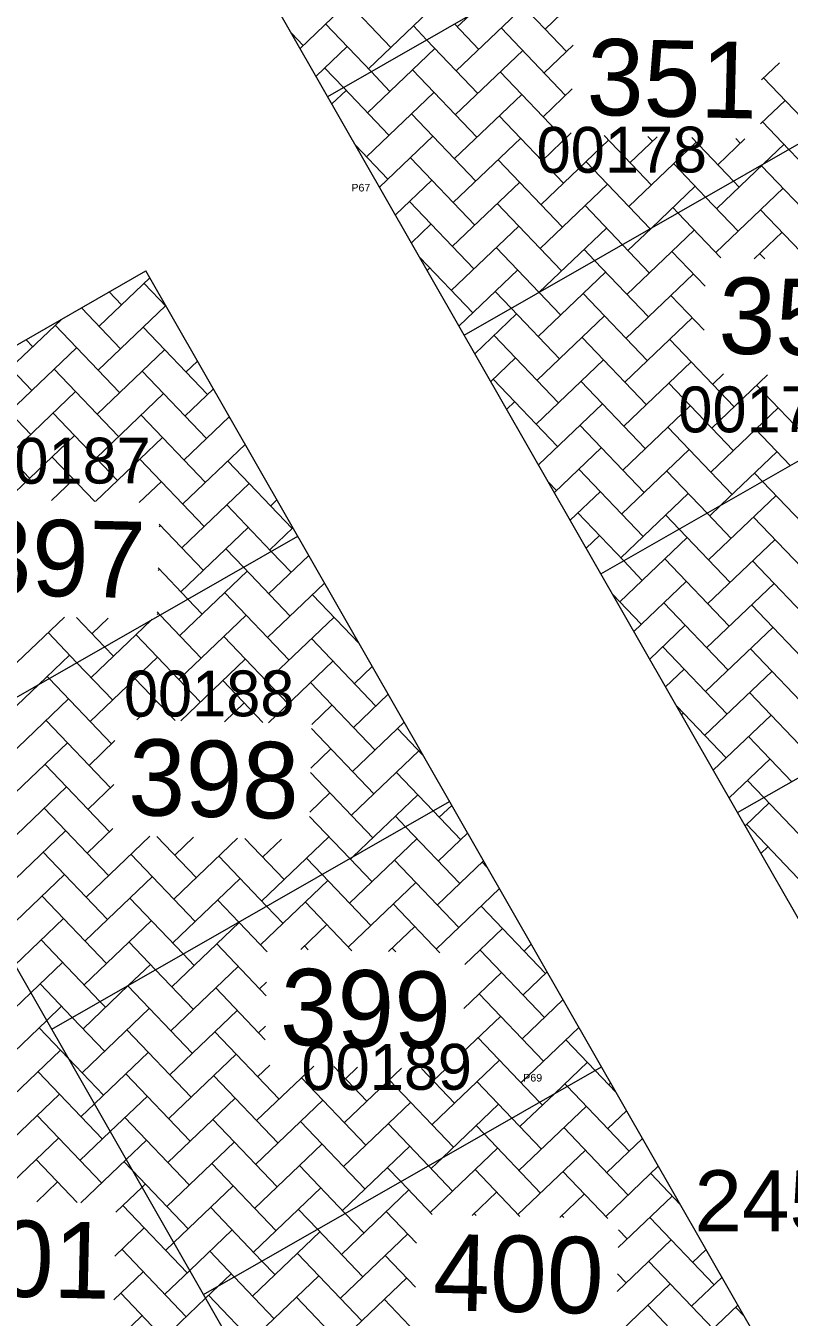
# Model space of a CAD drawing. Header units: metres. Extents: x 245225 to 248406, y 1633796 to 1637634.
# Drawn here: x 245810.71 to 245835.69, y 1636477.91 to 1636520.16 of the extents above; entities that cross this region are included whole.
import ezdxf
from ezdxf.enums import TextEntityAlignment as Align

# ---------------------------------------------------------------- set-up
doc = ezdxf.new("R2010")
doc.units = ezdxf.units.M
doc.header["$MEASUREMENT"] = 0
doc.layers.add('historique_numero_parcelle', color=7, linetype='Continuous')
doc.layers.add('LIMITES_PARCELLES', color=7, linetype='Continuous', lineweight=0, true_color=0xffffff)
doc.styles.add('Style-Arial', font='arial.ttf')
doc.styles.add('Style-FANCY', font='FANCY.shx')
doc.styles.add('Style-WORKING', font='WORKING.shx')

# ---------------------------------------------------------------- blocks, each defined once
blk = doc.blocks.new('$U815_3_1')
at = {"color": 0, "linetype": 'Continuous', "lineweight": 0, "style": 'Style-WORKING'}
blk.add_text('350', height=0.2499, dxfattribs=at).set_placement((6354.3006, 5752.2069))
blk = doc.blocks.new('$U817_3_1')
at = {"color": 0, "linetype": 'Continuous', "lineweight": 0, "style": 'Style-WORKING'}
blk.add_text('351', height=0.2499, dxfattribs=at).set_placement((6353.8517, 5752.9776))
blk = doc.blocks.new('$U870_3_1')
at = {"color": 0, "linetype": 'Continuous', "lineweight": 0, "style": 'Style-WORKING'}
blk.add_text('400', height=0.2499, dxfattribs=at).set_placement((6353.4381, 5749.0565))
blk = doc.blocks.new('$U877_3_1')
at = {"color": 0, "linetype": 'Continuous', "lineweight": 0, "style": 'Style-WORKING'}
blk.add_text('401', height=0.2499, dxfattribs=at).set_placement((6351.8238, 5749.0686))
blk = doc.blocks.new('$U878_3_1')
at = {"color": 0, "linetype": 'Continuous', "lineweight": 0, "style": 'Style-WORKING'}
blk.add_text('399', height=0.2499, dxfattribs=at).set_placement((6352.9183, 5749.9131))
blk = doc.blocks.new('$U879_3_1')
at = {"color": 0, "linetype": 'Continuous', "lineweight": 0, "style": 'Style-WORKING'}
blk.add_text('398', height=0.2499, dxfattribs=at).set_placement((6352.4044, 5750.6526))
blk = doc.blocks.new('$U880_3_1')
at = {"color": 0, "linetype": 'Continuous', "lineweight": 0, "style": 'Style-WORKING'}
blk.add_text('397', height=0.2499, dxfattribs=at).set_placement((6351.8854, 5751.3629))

msp = doc.modelspace()

# ---------------------------------------------------------------- linework, layer by layer
at = {"layer": 'limites_parcelles', "color": 7, "linetype": 'Continuous', "lineweight": 0}
for p, q in [((245833.998493, 1636494.413869), (245802.699555, 1636549.089078)), ((245820.584665, 1636517.846245), (245847.488461, 1636533.247084)), ((245825.055926, 1636510.034786), (245851.959745, 1636525.436626)), ((245822.655923, 1636519.449225), (245820.550846, 1636521.653018)), ((245827.700072, 1636520.052853), (245829.32914, 1636521.60895)), ((245828.402415, 1636519.317574), (245826.547408, 1636521.25957)), ((245819.683481, 1636519.420298), (245821.252213, 1636520.918761)), ((245821.921667, 1636518.747859), (245824.125459, 1636520.852936)), ((245824.793913, 1636518.682056), (245826.998705, 1636520.78711)), ((245822.005651, 1636518.658912), (245820.517956, 1636520.217395)), ((245825.529169, 1636519.3834), (245824.731096, 1636520.218898)), ((245824.826826, 1636520.118679), (245825.235859, 1636520.508413)), ((245819.782677, 1636519.515051), (245819.398804, 1636519.917949)), ((245823.821963, 1636519.699584), (245823.391202, 1636520.151569)), ((245828.369503, 1636517.880951), (245826.263449, 1636520.085766)), ((245820.203817, 1636518.512142), (245821.2193, 1636519.482138)), ((245821.888754, 1636517.311236), (245824.092546, 1636519.416313)), ((245825.496256, 1636517.946777), (245823.821963, 1636519.699584)), ((245827.667159, 1636518.61623), (245828.621284, 1636519.527616)), ((245824.761, 1636517.245433), (245826.965792, 1636519.350487)), ((245834.783825, 1636518.389172), (245835.364663, 1636518.943014)), ((245821.097518, 1636518.139575), (245820.485044, 1636518.780772)), ((245822.62301, 1636518.012602), (245822.005651, 1636518.658912)), ((245825.463367, 1636516.511153), (245823.35829, 1636518.714946)), ((245828.336613, 1636516.445328), (245826.230536, 1636518.649143)), ((245822.59012, 1636516.576979), (245821.097518, 1636518.139575)), ((245836.585108, 1636516.634455), (245834.849274, 1636518.451689)), ((245820.723131, 1636517.603009), (245821.186387, 1636518.045515)), ((245821.855841, 1636515.874613), (245824.059633, 1636517.97969)), ((245824.728087, 1636515.80881), (245826.932879, 1636517.913864)), ((245827.634246, 1636517.179607), (245828.588371, 1636518.090993)), ((245834.750913, 1636516.952549), (245835.551618, 1636517.71641)), ((245825.430454, 1636515.07453), (245823.325377, 1636517.278323)), ((245829.527209, 1636502.224328), (245856.431005, 1636517.625168)), ((245828.3037, 1636515.008705), (245826.197623, 1636517.21252)), ((245835.676975, 1636516.115119), (245834.816362, 1636517.015066)), ((245822.28314, 1636514.878565), (245824.026744, 1636516.544066)), ((245824.695174, 1636514.372187), (245826.89999, 1636516.478241)), ((245827.568421, 1636514.306361), (245829.772236, 1636516.412438)), ((245827.601333, 1636515.742984), (245828.555458, 1636516.65437)), ((245831.175946, 1636514.942902), (245829.626688, 1636516.564811)), ((245830.474579, 1636515.677159), (245831.362232, 1636516.52505)), ((245831.208859, 1636516.379525), (245831.062311, 1636516.531922)), ((245833.859664, 1636515.074469), (245832.498934, 1636516.499009)), ((245833.346826, 1636515.611356), (245834.235478, 1636516.459225)), ((245834.082105, 1636516.313699), (245833.935557, 1636516.466096)), ((245822.557208, 1636515.140356), (245821.500273, 1636516.246854)), ((245830.441667, 1636514.240536), (245832.645482, 1636516.346612)), ((245834.84992, 1636515.641937), (245835.518728, 1636516.280787)), ((245836.922438, 1636514.811251), (245835.676975, 1636516.115119)), ((245825.397541, 1636513.637907), (245823.292464, 1636515.8417)), ((245828.270787, 1636513.572082), (245826.16471, 1636515.775897)), ((245831.135242, 1636513.51546), (245829.037956, 1636515.710071)), ((245832.95153, 1636514.555133), (245831.911202, 1636515.644246)), ((245833.313913, 1636514.174733), (245834.84992, 1636515.641937)), ((245836.889525, 1636513.374628), (245834.783449, 1636515.578443)), ((245822.803476, 1636513.970409), (245823.993831, 1636515.107443)), ((245824.662262, 1636512.935564), (245826.867077, 1636515.041618)), ((245827.535508, 1636512.869738), (245829.739323, 1636514.975815)), ((245831.178826, 1636513.540468), (245832.612569, 1636514.909989)), ((245833.281, 1636512.73811), (245835.485815, 1636514.844164)), ((245834.049192, 1636514.877076), (245833.859664, 1636515.074469)), ((245825.364628, 1636512.201284), (245823.259551, 1636514.405077)), ((245828.237874, 1636512.135459), (245826.131798, 1636514.339274)), ((245834.016279, 1636513.440453), (245832.95153, 1636514.555133)), ((245830.226086, 1636512.995146), (245829.005044, 1636514.273448)), ((245832.043375, 1636514.034796), (245831.87829, 1636514.207623)), ((245833.449038, 1636512.563215), (245832.043375, 1636514.034796)), ((245836.321285, 1636512.497412), (245834.750536, 1636514.14182)), ((245823.323812, 1636513.062253), (245823.960918, 1636513.67082)), ((245824.629372, 1636511.499941), (245826.834164, 1636513.604995)), ((245827.507731, 1636511.438999), (245829.70641, 1636513.539192)), ((245830.375864, 1636511.368289), (245832.579656, 1636513.473366)), ((245830.408754, 1636512.803913), (245831.178826, 1636513.540468)), ((245831.143033, 1636513.506279), (245831.135242, 1636513.51546)), ((245834.542751, 1636512.538158), (245835.452902, 1636513.40754)), ((245827.501641, 1636511.435138), (245826.098885, 1636512.902651)), ((245829.31793, 1636512.47481), (245828.972131, 1636512.836825)), ((245831.11012, 1636512.069656), (245830.226086, 1636512.995146)), ((245832.931616, 1636511.633822), (245831.845377, 1636512.771)), ((245834.884662, 1636512.530325), (245834.717623, 1636512.705197)), ((245825.331715, 1636510.764661), (245823.601743, 1636512.575759)), ((245823.843126, 1636512.15312), (245823.928005, 1636512.234197)), ((245831.077208, 1636510.633033), (245829.31793, 1636512.47481)), ((245740.866772, 1636469.907515), (245814.635318, 1636512.13601)), ((245813.105474, 1636510.326574), (245814.764199, 1636511.910999)), ((245835.127811, 1636476.339262), (245814.635318, 1636512.13601)), ((245824.883798, 1636510.336808), (245826.801251, 1636512.168371)), ((245827.469705, 1636509.997492), (245829.673497, 1636512.102569)), ((245830.342951, 1636509.931666), (245832.546744, 1636512.036743)), ((245813.839731, 1636511.027941), (245813.437275, 1636511.449269)), ((245815.306636, 1636510.963326), (245814.57501, 1636511.730284)), ((245826.593485, 1636510.914801), (245826.065995, 1636511.467028)), ((245828.204961, 1636510.698836), (245827.501641, 1636511.435138)), ((245827.502618, 1636511.434115), (245827.507731, 1636511.438999)), ((245831.044295, 1636509.19641), (245828.939241, 1636511.401202)), ((245832.898703, 1636510.197199), (245831.812487, 1636511.335376)), ((245813.806818, 1636509.591318), (245812.529142, 1636510.929933)), ((245813.072561, 1636508.889951), (245815.276354, 1636510.995028)), ((245828.172049, 1636509.262213), (245826.593485, 1636510.914801)), ((245810.199315, 1636508.955777), (245811.873356, 1636510.553854)), ((245825.403135, 1636509.428675), (245826.768338, 1636510.731748)), ((245827.436792, 1636508.560869), (245829.640585, 1636510.665946)), ((245830.310038, 1636508.495043), (245832.513831, 1636510.60012)), ((245813.773928, 1636508.155695), (245811.668851, 1636510.359487)), ((245816.647174, 1636508.089869), (245814.542097, 1636510.293661)), ((245810.933572, 1636509.657144), (245810.711853, 1636509.890283)), ((245828.139159, 1636507.826589), (245826.033082, 1636510.030405)), ((245831.011405, 1636507.760787), (245828.906328, 1636509.964579)), ((245833.884651, 1636507.694961), (245831.779574, 1636509.898753)), ((245810.900682, 1636508.22152), (245809.803698, 1636509.369947)), ((245810.166402, 1636507.519154), (245812.370195, 1636509.624231)), ((245813.039648, 1636507.453328), (245815.243441, 1636509.558405)), ((245825.923471, 1636508.520519), (245826.735425, 1636509.295125)), ((245827.403879, 1636507.124246), (245829.607672, 1636509.229323)), ((245810.867769, 1636506.784897), (245808.895542, 1636508.84961)), ((245813.741015, 1636506.719072), (245811.635938, 1636508.922864)), ((245816.614261, 1636506.653246), (245814.509184, 1636508.857038)), ((245815.944808, 1636508.824148), (245816.324185, 1636509.185554)), ((245830.277125, 1636507.05842), (245832.480918, 1636509.163497)), ((245828.106246, 1636506.389966), (245826.000169, 1636508.593782)), ((245830.978492, 1636506.324164), (245828.873415, 1636508.527956)), ((245833.851738, 1636506.258338), (245831.746661, 1636508.46213)), ((245833.149372, 1636506.992617), (245834.972742, 1636508.734312)), ((245833.182285, 1636508.42924), (245833.537118, 1636508.767202)), ((245836.630208, 1636506.290709), (245834.618908, 1636508.396328)), ((245810.13349, 1636506.082531), (245812.337305, 1636508.188607)), ((245813.006736, 1636506.016705), (245815.210551, 1636508.122782)), ((245815.911895, 1636507.387525), (245816.844521, 1636508.277398)), ((245810.834856, 1636505.348274), (245808.729779, 1636507.552067)), ((245826.443784, 1636507.611363), (245826.702536, 1636507.859502)), ((245827.483457, 1636505.795074), (245829.574782, 1636507.793699)), ((245830.244213, 1636505.621797), (245832.448028, 1636507.727874)), ((245833.116459, 1636505.555994), (245835.321274, 1636507.662048)), ((245813.708102, 1636505.282449), (245811.603025, 1636507.486241)), ((245816.581348, 1636505.216623), (245814.476271, 1636507.420415)), ((245815.878982, 1636505.950902), (245817.363857, 1636507.369265)), ((245817.408128, 1636507.293231), (245817.348518, 1636507.354613)), ((245810.110803, 1636504.655676), (245812.304392, 1636506.751984)), ((245830.945579, 1636504.88754), (245828.840502, 1636507.091333)), ((245833.818825, 1636504.821715), (245831.713748, 1636507.025507)), ((245835.722053, 1636505.770372), (245834.585995, 1636506.959705)), ((245812.983049, 1636504.589873), (245815.177638, 1636506.686159)), ((245815.846069, 1636504.514279), (245817.884194, 1636506.461109)), ((245828.002794, 1636504.886941), (245829.541869, 1636506.357076)), ((245830.2113, 1636504.185174), (245832.415115, 1636506.291251)), ((245812.964054, 1636504.590309), (245811.570113, 1636506.049618)), ((245816.548436, 1636503.78), (245814.443359, 1636505.983792)), ((245819.420682, 1636503.714197), (245817.315605, 1636505.91799)), ((245833.451697, 1636504.471031), (245835.288361, 1636506.225425)), ((245830.912666, 1636503.450917), (245828.80759, 1636505.65471)), ((245832.997608, 1636504.210364), (245831.680836, 1636505.588884)), ((245834.813919, 1636505.251036), (245834.553082, 1636505.523082)), ((245811.546426, 1636504.622786), (245812.271479, 1636505.315361)), ((245814.419673, 1636504.556961), (245815.144725, 1636505.249536)), ((245815.813179, 1636503.078656), (245818.017971, 1636505.18371)), ((245828.073333, 1636504.953343), (245827.803704, 1636505.234593)), ((245836.659159, 1636503.319266), (245834.813919, 1636505.251036)), ((245818.719315, 1636504.448454), (245818.923844, 1636504.64382)), ((245828.52313, 1636503.978785), (245829.508956, 1636504.920453)), ((245830.17841, 1636502.749551), (245832.382202, 1636504.854628)), ((245833.050656, 1636502.683748), (245835.255448, 1636504.788802)), ((245818.736244, 1636502.960676), (245817.282692, 1636504.481367)), ((245830.272163, 1636502.650377), (245828.774677, 1636504.218087)), ((245833.785913, 1636503.385092), (245832.997608, 1636504.210364)), ((245833.083546, 1636504.119371), (245833.451697, 1636504.471031)), ((245815.068862, 1636503.771886), (245815.111813, 1636503.812913)), ((245816.515523, 1636502.343377), (245815.070786, 1636503.855864)), ((245815.780266, 1636501.642033), (245817.985059, 1636503.747087)), ((245818.686425, 1636503.01283), (245819.44418, 1636503.735665)), ((245832.088475, 1636503.69105), (245831.647923, 1636504.152261)), ((245836.626246, 1636501.882643), (245834.520169, 1636504.086458)), ((245806.585748, 1636496.005144), (245819.603838, 1636503.456935)), ((245829.043443, 1636503.06963), (245829.476043, 1636503.48383)), ((245830.145497, 1636501.312928), (245832.349289, 1636503.418005)), ((245833.753, 1636501.948469), (245832.088475, 1636503.69105)), ((245833.017743, 1636501.247125), (245835.222536, 1636503.352179)), ((245817.828088, 1636502.440339), (245817.249802, 1636503.045743)), ((245819.387769, 1636502.277574), (245818.736244, 1636502.960676)), ((245818.653512, 1636501.576207), (245819.963516, 1636502.827532)), ((245830.879754, 1636502.014294), (245830.272163, 1636502.650377)), ((245833.720087, 1636500.511846), (245831.615033, 1636502.716638)), ((245836.593333, 1636500.44602), (245834.487279, 1636502.650835)), ((245815.035949, 1636502.335263), (245815.0789, 1636502.37629)), ((245816.010799, 1636501.40069), (245815.037896, 1636502.42024)), ((245815.747354, 1636500.20541), (245817.952146, 1636502.310464)), ((245819.354856, 1636500.840951), (245817.828088, 1636502.440339)), ((245818.6206, 1636500.139584), (245820.483852, 1636501.919376)), ((245830.603452, 1636500.345185), (245832.316377, 1636501.981382)), ((245832.984831, 1636499.810502), (245835.189623, 1636501.915556)), ((245816.48261, 1636500.906754), (245816.010799, 1636501.40069)), ((245819.321943, 1636499.404328), (245817.216889, 1636501.60912)), ((245821.610066, 1636499.951065), (245820.090136, 1636501.543295)), ((245830.846841, 1636500.577671), (245829.905173, 1636501.563498)), ((245833.687174, 1636499.075223), (245831.58212, 1636501.280015)), ((245836.56042, 1636499.009397), (245834.454366, 1636501.214212)), ((245809.968948, 1636498.900415), (245811.970258, 1636500.812079)), ((245813.286354, 1636499.840681), (245812.367154, 1636500.802986)), ((245812.875107, 1636500.271213), (245813.405881, 1636500.779189)), ((245815.003036, 1636500.89864), (245815.045987, 1636500.939667)), ((245815.102643, 1636500.880353), (245815.004983, 1636500.983617)), ((245816.449697, 1636499.470131), (245815.102643, 1636500.880353)), ((245815.714441, 1636498.768787), (245817.919233, 1636500.873841)), ((245818.587687, 1636498.702961), (245820.791479, 1636500.808038)), ((245812.842194, 1636498.83459), (245814.805689, 1636500.71111)), ((245814.805689, 1636500.71111), (245814.842504, 1636500.746276)), ((245831.122789, 1636499.437052), (245832.283464, 1636500.544759)), ((245832.951918, 1636498.373879), (245835.15671, 1636500.478933)), ((245812.377199, 1636499.320367), (245811.438484, 1636500.304126)), ((245816.416807, 1636498.034507), (245814.31173, 1636500.2383)), ((245819.289054, 1636497.968705), (245817.183977, 1636500.172497)), ((245822.1623, 1636497.902879), (245820.057223, 1636500.106672)), ((245821.493846, 1636500.073759), (245821.523502, 1636500.102087)), ((245811.135594, 1636498.609618), (245812.139828, 1636499.568869)), ((245813.576451, 1636499.535956), (245813.286354, 1636499.840681)), ((245833.654284, 1636497.639599), (245831.549207, 1636499.843392)), ((245836.52753, 1636497.573774), (245834.421454, 1636499.777589)), ((245813.543561, 1636498.100333), (245812.377199, 1636499.320367)), ((245812.809282, 1636497.397967), (245815.013074, 1636499.503044)), ((245815.774588, 1636497.421056), (245817.88632, 1636499.437218)), ((245818.647834, 1636497.35523), (245820.758566, 1636499.371415)), ((245821.460933, 1636498.637136), (245822.043839, 1636499.193931)), ((245831.643102, 1636498.527896), (245832.250551, 1636499.108136)), ((245833.998493, 1636494.413869), (245842.677545, 1636499.381389)), ((245811.469066, 1636498.801031), (245811.405571, 1636498.867503)), ((245813.510648, 1636496.66371), (245811.469066, 1636498.801031)), ((245815.592636, 1636497.425224), (245814.278817, 1636498.801677)), ((245818.465882, 1636497.359399), (245817.151064, 1636498.735874)), ((245822.129387, 1636496.466256), (245820.02431, 1636498.670048)), ((245832.919005, 1636496.937256), (245835.123797, 1636499.04231)), ((245809.936036, 1636497.463792), (245811.135594, 1636498.609618)), ((245821.42802, 1636497.200513), (245822.564175, 1636498.285775)), ((245836.494617, 1636496.137151), (245834.388541, 1636498.340966)), ((245809.903123, 1636496.027169), (245812.106938, 1636498.133246)), ((245814.337965, 1636497.453969), (245814.980184, 1636498.06742)), ((245817.211211, 1636497.388143), (245817.85343, 1636498.001595)), ((245820.062982, 1636497.301804), (245820.725677, 1636497.935792)), ((245833.621371, 1636496.202976), (245832.006642, 1636497.892403)), ((245813.477735, 1636495.227087), (245811.372659, 1636497.430879)), ((245832.163438, 1636497.61974), (245832.217661, 1636497.672512)), ((245833.203111, 1636495.803451), (245835.090907, 1636497.606687)), ((245822.096474, 1636495.029633), (245820.059775, 1636497.161841)), ((245821.395107, 1636495.76389), (245823.083511, 1636497.377642)), ((245823.711558, 1636496.28097), (245822.864643, 1636497.1676)), ((245809.870233, 1636494.591546), (245812.074025, 1636496.696623)), ((245812.776369, 1636495.961344), (245813.624162, 1636496.772139)), ((245835.768153, 1636495.426603), (245834.355628, 1636496.904343)), ((245820.030069, 1636495.865181), (245820.692764, 1636496.499169)), ((245821.362217, 1636494.328266), (245823.56601, 1636496.433343)), ((245833.723447, 1636494.895295), (245835.057994, 1636496.170064)), ((245813.444823, 1636493.790464), (245811.339746, 1636495.994256)), ((245822.063561, 1636493.59301), (245820.026863, 1636495.725218)), ((245824.03519, 1636494.471082), (245822.83173, 1636495.730977)), ((245812.743479, 1636494.52572), (245813.591249, 1636495.335516)), ((245834.858997, 1636494.90629), (245834.322715, 1636495.46772)), ((245809.83732, 1636493.154923), (245812.041112, 1636495.26)), ((245819.997156, 1636494.428558), (245820.659851, 1636495.062546)), ((245821.410093, 1636492.968813), (245823.533097, 1636494.99672)), ((245836.428792, 1636493.263905), (245834.858997, 1636494.90629)), ((245813.41191, 1636492.353841), (245811.306856, 1636494.558633)), ((245811.553267, 1636487.326092), (245824.57138, 1636494.778882)), ((245824.936807, 1636493.527184), (245824.03519, 1636494.471082)), ((245824.234464, 1636494.262464), (245824.643497, 1636494.652197)), ((245834.242761, 1636493.986163), (245835.025082, 1636494.733441)), ((245821.309745, 1636492.911096), (245819.993973, 1636494.289594)), ((245823.127057, 1636493.951746), (245822.79884, 1636494.295353)), ((245842.443801, 1636479.660569), (245833.998493, 1636494.413869)), ((245836.395879, 1636491.827282), (245834.289825, 1636494.032097)), ((245809.804407, 1636491.7183), (245812.0082, 1636493.823377)), ((245812.677653, 1636491.652474), (245814.761797, 1636493.643262)), ((245812.710566, 1636493.089097), (245813.558336, 1636493.898893)), ((245816.285156, 1636492.288015), (245814.995735, 1636493.637902)), ((245815.582812, 1636493.023295), (245816.19742, 1636493.610372)), ((245818.423146, 1636491.520846), (245820.626938, 1636493.625923)), ((245824.903894, 1636492.090561), (245823.127057, 1636493.951746)), ((245824.201551, 1636492.825841), (245825.163834, 1636493.744041)), ((245815.5499, 1636491.586672), (245817.634043, 1636493.577459)), ((245819.157402, 1636492.222213), (245817.868981, 1636493.572076)), ((245818.456058, 1636492.957469), (245819.070666, 1636493.544546)), ((245821.296392, 1636491.45502), (245823.500184, 1636493.560097)), ((245834.763097, 1636493.078007), (245834.992169, 1636493.296817)), ((245813.378997, 1636490.917218), (245811.273943, 1636493.12201)), ((245816.252243, 1636490.851392), (245814.147189, 1636493.056184)), ((245818.5853, 1636491.351087), (245817.019435, 1636492.990382)), ((245820.401612, 1636492.39176), (245819.892681, 1636492.924556)), ((245822.030648, 1636492.156387), (245821.309745, 1636492.911096)), ((245821.329305, 1636492.891643), (245821.410093, 1636492.968813)), ((245824.870982, 1636490.653938), (245822.765928, 1636492.85873)), ((245824.168638, 1636491.389217), (245825.68417, 1636492.835885)), ((245825.813027, 1636492.609875), (245825.638174, 1636492.792928)), ((245809.829785, 1636490.337356), (245811.975287, 1636492.386754)), ((245821.997735, 1636490.719764), (245820.401612, 1636492.39176)), ((245812.64474, 1636490.215851), (245814.848533, 1636492.320928)), ((245815.516987, 1636490.150048), (245817.721779, 1636492.255102)), ((245818.390233, 1636490.084223), (245820.594025, 1636492.1893)), ((245821.263479, 1636490.018397), (245823.467271, 1636492.123474)), ((245824.135725, 1636489.952594), (245826.203506, 1636491.927752)), ((245821.408558, 1636470.110852), (245809.070019, 1636491.666107)), ((245813.346107, 1636489.481595), (245811.24103, 1636491.685387)), ((245815.859855, 1636489.791101), (245814.114276, 1636491.619561)), ((245817.676167, 1636490.831774), (245816.986523, 1636491.553759)), ((245821.379699, 1636489.895703), (245819.859769, 1636491.487933)), ((245819.124489, 1636490.78559), (245818.5853, 1636491.351087)), ((245824.252945, 1636489.829877), (245822.733015, 1636491.422107)), ((245827.711338, 1636489.152489), (245825.605261, 1636491.356305)), ((245810.350121, 1636489.4292), (245811.942374, 1636490.950131)), ((245812.611828, 1636488.779228), (245814.81562, 1636490.884305)), ((245815.484074, 1636488.713425), (245817.688866, 1636490.818479)), ((245818.605136, 1636489.859242), (245817.676167, 1636490.831774)), ((245819.704139, 1636489.93409), (245820.561112, 1636490.752677)), ((245822.577385, 1636489.868264), (245823.434359, 1636490.686851)), ((245813.134411, 1636488.231115), (245811.208117, 1636490.248764)), ((245825.076367, 1636489.445917), (245826.307605, 1636490.621025)), ((245814.951722, 1636489.271765), (245814.081363, 1636490.182938)), ((245816.219353, 1636489.415769), (245815.859855, 1636489.791101)), ((245818.572223, 1636488.422619), (245816.95361, 1636490.117136)), ((245819.944076, 1636489.928593), (245819.826856, 1636490.05131)), ((245822.816322, 1636489.86279), (245822.700102, 1636489.985484)), ((245827.678425, 1636487.715866), (245825.572348, 1636489.919682)), ((245827.008971, 1636489.886769), (245827.243156, 1636490.110464)), ((245810.869458, 1636488.521067), (245811.909484, 1636489.514507)), ((245814.068903, 1636488.765852), (245814.78273, 1636489.448682)), ((245815.451161, 1636487.276802), (245817.655976, 1636489.382856)), ((245816.18644, 1636487.979146), (245814.951722, 1636489.271765)), ((245825.043454, 1636488.009294), (245826.274715, 1636489.185402)), ((245826.976058, 1636488.450146), (245827.763492, 1636489.202308)), ((245809.705669, 1636487.408431), (245810.869458, 1636488.521067)), ((245812.226278, 1636487.711779), (245811.175205, 1636488.812141)), ((245812.578915, 1636487.342605), (245814.068903, 1636488.765852)), ((245816.153528, 1636486.542523), (245814.048451, 1636488.746315)), ((245818.539311, 1636486.985996), (245816.920697, 1636488.680513)), ((245818.35732, 1636488.6476), (245818.582324, 1636488.863503)), ((245813.313194, 1636488.044972), (245813.134411, 1636488.231115)), ((245827.645512, 1636486.279243), (245825.539435, 1636488.483059)), ((245826.943146, 1636487.013523), (245828.283829, 1636488.294152)), ((245811.389794, 1636487.612912), (245811.876571, 1636488.077884)), ((245813.280281, 1636486.608349), (245812.226278, 1636487.711779)), ((245812.546002, 1636485.905982), (245814.749817, 1636488.012059)), ((245815.418248, 1636485.840179), (245817.623063, 1636487.946233)), ((245825.010541, 1636486.572671), (245826.241802, 1636487.748779)), ((245809.672756, 1636485.971808), (245811.389794, 1636487.612912)), ((245812.098612, 1636486.374352), (245811.142292, 1636487.375518)), ((245816.120615, 1636485.1059), (245814.015538, 1636487.309692)), ((245818.324407, 1636487.210977), (245818.549411, 1636487.42688)), ((245826.910233, 1636485.5769), (245828.803165, 1636487.386019)), ((245818.992861, 1636485.040097), (245816.887784, 1636487.24389)), ((245827.516847, 1636484.941839), (245825.506523, 1636487.046436)), ((245829.334158, 1636485.982489), (245828.379769, 1636486.98061)), ((245809.639866, 1636484.536184), (245811.843658, 1636486.641261)), ((245812.94978, 1636484.887467), (245814.716904, 1636486.575436)), ((245815.385358, 1636484.404556), (245817.590151, 1636486.50961)), ((245813.247369, 1636485.171726), (245812.098612, 1636486.374352)), ((245816.52181, 1636478.648017), (245829.539899, 1636486.099807)), ((245818.258604, 1636484.33873), (245820.12697, 1636486.123406)), ((245818.291494, 1636485.774354), (245818.690347, 1636486.156319)), ((245821.866107, 1636484.974271), (245820.782798, 1636486.108381)), ((245821.13185, 1636484.272905), (245823.000217, 1636486.05758)), ((245821.16474, 1636485.708528), (245821.563594, 1636486.090493)), ((245824.739353, 1636484.908446), (245823.656044, 1636486.042555)), ((245824.004097, 1636484.207102), (245826.208889, 1636486.312156)), ((245824.036987, 1636485.642725), (245824.43684, 1636486.024667)), ((245828.014497, 1636485.226516), (245829.081135, 1636486.246353)), ((245813.214456, 1636483.735102), (245811.109379, 1636485.938895)), ((245816.087702, 1636483.669277), (245813.982625, 1636485.873069)), ((245818.959948, 1636483.603474), (245816.854871, 1636485.807267)), ((245821.833194, 1636483.537648), (245819.728117, 1636485.741441)), ((245824.70644, 1636483.471823), (245822.601363, 1636485.675615)), ((245826.608714, 1636484.422503), (245825.47361, 1636485.609813)), ((245830.015965, 1636485.267685), (245829.334158, 1636485.982489)), ((245829.783479, 1636485.511074), (245829.843815, 1636485.568707)), ((245809.606953, 1636483.099561), (245811.810746, 1636485.204638)), ((245826.877343, 1636484.141276), (245828.014497, 1636485.226516)), ((245828.425003, 1636485.462176), (245828.346856, 1636485.543987)), ((245830.451933, 1636483.340194), (245828.425003, 1636485.462176)), ((245812.513112, 1636484.470359), (245812.94978, 1636484.887467)), ((245813.470116, 1636483.979311), (245814.683992, 1636485.138813)), ((245815.352446, 1636482.967933), (245817.557238, 1636485.072987)), ((245818.225692, 1636482.902107), (245820.429484, 1636485.007184)), ((245821.098938, 1636482.836282), (245823.30273, 1636484.941359)), ((245824.343403, 1636483.125047), (245826.175976, 1636484.875533)), ((245826.84443, 1636482.704653), (245829.048223, 1636484.80973)), ((245827.612599, 1636484.84262), (245827.516847, 1636484.941839)), ((245813.181543, 1636482.298479), (245811.076489, 1636484.503272)), ((245816.054789, 1636482.232654), (245813.949735, 1636484.437446)), ((245818.927035, 1636482.166851), (245816.821981, 1636484.371643)), ((245821.800281, 1636482.101025), (245819.695227, 1636484.305818)), ((245827.579686, 1636483.405997), (245826.608714, 1636484.422503)), ((245829.750589, 1636484.075451), (245830.363151, 1636484.660574)), ((245812.480199, 1636483.033736), (245813.470116, 1636483.979311)), ((245823.884269, 1636482.862494), (245822.568474, 1636484.239992)), ((245825.700558, 1636483.902167), (245825.44072, 1636484.174189)), ((245827.546774, 1636481.969374), (245825.700558, 1636483.902167)), ((245830.41902, 1636481.903571), (245828.313966, 1636484.108364)), ((245809.631308, 1636481.717641), (245811.777833, 1636483.768015)), ((245813.989453, 1636483.071178), (245814.651079, 1636483.70219)), ((245815.319533, 1636481.53131), (245817.524325, 1636483.636364)), ((245818.192779, 1636481.465484), (245820.396571, 1636483.570561)), ((245821.066025, 1636481.399659), (245823.269817, 1636483.504736)), ((245829.717676, 1636482.638828), (245830.883487, 1636483.752418)), ((245812.392584, 1636481.654381), (245811.043576, 1636483.066649)), ((245812.503555, 1636481.651838), (245813.989453, 1636483.071178)), ((245823.938271, 1636481.333856), (245826.143063, 1636483.43891)), ((245823.971184, 1636482.770479), (245824.343403, 1636483.125047)), ((245826.811517, 1636481.26803), (245829.01531, 1636483.373107)), ((245814.200081, 1636482.703257), (245813.916822, 1636483.000823)), ((245816.021899, 1636480.797031), (245814.200081, 1636482.703257)), ((245818.894145, 1636480.731228), (245816.789069, 1636482.93502)), ((245821.158824, 1636481.302508), (245819.662315, 1636482.869195)), ((245822.975113, 1636482.342181), (245822.535561, 1636482.803369)), ((245824.673528, 1636482.0352), (245823.884269, 1636482.862494)), ((245826.875011, 1636481.201559), (245825.407807, 1636482.737566)), ((245829.748258, 1636481.135733), (245828.281053, 1636482.671741)), ((245829.684763, 1636481.202205), (245831.403824, 1636482.844262)), ((245832.117457, 1636481.59759), (245831.154299, 1636482.605915)), ((245811.066932, 1636481.684751), (245811.74492, 1636482.331392)), ((245814.509766, 1636482.162022), (245814.618166, 1636482.265567)), ((245815.549439, 1636480.345733), (245817.491412, 1636482.199741)), ((245824.001765, 1636481.267384), (245822.975113, 1636482.342181)), ((245813.65077, 1636481.342482), (245814.509766, 1636482.162022)), ((245818.159866, 1636480.028861), (245820.363658, 1636482.133938)), ((245821.033112, 1636479.963036), (245823.236904, 1636482.068113)), ((245825.308423, 1636481.237449), (245826.110151, 1636482.002287)), ((245828.181669, 1636481.171623), (245828.982397, 1636481.936484)), ((245830.090587, 1636480.185643), (245831.855643, 1636481.870659)), ((245815.988986, 1636479.360407), (245813.883909, 1636481.5642)), ((245818.433379, 1636479.742522), (245816.756156, 1636481.498397)), ((245820.250668, 1636480.782172), (245819.629402, 1636481.432572)), ((245823.494111, 1636480.327765), (245822.502648, 1636481.366746)), ((245821.767392, 1636480.665402), (245821.158824, 1636481.302508)), ((245825.438388, 1636481.234471), (245825.374894, 1636481.300943)), ((245828.311634, 1636481.168646), (245828.24814, 1636481.235118)), ((245833.226463, 1636478.965499), (245831.121386, 1636481.169292)), ((245813.617857, 1636479.905859), (245814.585276, 1636480.829943)), ((245816.069775, 1636479.437577), (245817.458522, 1636480.764118)), ((245818.126953, 1636478.592238), (245820.330769, 1636480.698315)), ((245821.734479, 1636479.228779), (245820.250668, 1636480.782172)), ((245821.000199, 1636478.526413), (245823.204015, 1636480.632489)), ((245830.38613, 1636480.467948), (245830.103802, 1636480.762492)), ((245815.956073, 1636477.923784), (245813.850997, 1636480.127577)), ((245815.28662, 1636480.094687), (245815.549439, 1636480.345733)), ((245830.057674, 1636478.74902), (245831.822753, 1636480.435035)), ((245832.524097, 1636479.699779), (245832.96381, 1636480.118818)), ((245817.525223, 1636479.222185), (245816.723243, 1636480.061774)), ((245818.861233, 1636479.294605), (245818.433379, 1636479.742522)), ((245821.701566, 1636477.792156), (245819.596489, 1636479.995949)), ((245823.461198, 1636478.891142), (245822.469735, 1636479.930123)), ((245833.19355, 1636477.528876), (245831.088474, 1636479.732669)), ((245813.584944, 1636478.469235), (245814.552363, 1636479.39332)), ((245815.253707, 1636478.658064), (245816.069775, 1636479.437577)), ((245817.001213, 1636478.922109), (245817.425609, 1636479.327495)), ((245818.09404, 1636477.155615), (245820.297856, 1636479.261692)), ((245830.353217, 1636479.031325), (245830.070912, 1636479.326868)), ((245816.590111, 1636478.529421), (245817.001213, 1636478.922109)), ((245818.82832, 1636477.857982), (245817.525223, 1636479.222185)), ((245820.967286, 1636477.08979), (245823.171102, 1636479.195866)), ((245829.586025, 1636476.892336), (245831.78984, 1636478.998412)), ((245832.491184, 1636478.263156), (245833.483146, 1636479.210685)), ((245815.923161, 1636476.487161), (245813.818084, 1636478.690954)), ((245815.220794, 1636477.221441), (245816.590111, 1636478.529421)), ((245818.795407, 1636476.421359), (245816.69033, 1636478.625151)), ((245821.668653, 1636476.355533), (245819.563576, 1636478.559325)), ((245824.541899, 1636476.289707), (245822.436822, 1636478.4935)), ((245833.160638, 1636476.092253), (245831.055561, 1636478.296046)), ((245832.458271, 1636476.826533), (245834.003483, 1636478.302529)), ((245834.218926, 1636477.926496), (245833.927807, 1636478.230243)), ((245812.315658, 1636475.85162), (245814.51945, 1636477.956697))]:
    msp.add_line(p, q, dxfattribs=at)

# ---------------------------------------------------------------- block references
at = {"layer": 'limites_parcelles', "color": 7, "linetype": 'Continuous', "lineweight": 0, "xscale": 10, "yscale": 10, "zscale": 10, "rotation": 358.687592}
for name in ['$U817_3_1', '$U817_3_1', '$U817_3_1', '$U817_3_1', '$U817_3_1', '$U817_3_1', '$U815_3_1', '$U815_3_1', '$U815_3_1', '$U815_3_1', '$U815_3_1', '$U815_3_1', '$U880_3_1', '$U880_3_1', '$U880_3_1', '$U880_3_1', '$U880_3_1', '$U880_3_1', '$U879_3_1', '$U879_3_1', '$U879_3_1', '$U879_3_1', '$U879_3_1', '$U879_3_1', '$U878_3_1', '$U878_3_1', '$U878_3_1', '$U878_3_1', '$U878_3_1', '$U878_3_1', '$U877_3_1', '$U877_3_1', '$U877_3_1', '$U877_3_1', '$U877_3_1', '$U877_3_1', '$U870_3_1', '$U870_3_1', '$U870_3_1', '$U870_3_1', '$U870_3_1', '$U870_3_1']:
    msp.add_blockref(name, (180989.543124, 1580457.839142), dxfattribs=at)

# ---------------------------------------------------------------- texts
at = {"layer": 'historique_numero_parcelle', "color": 92, "linetype": 'Continuous', "lineweight": 0, "style": 'Style-FANCY'}
for s, p in [('00178', (245830.209744, 1636516.102584)), ('00176', (245834.847611, 1636507.610785)), ('00187', (245812.005592, 1636505.928835)), ('00188', (245816.706262, 1636498.312393)), ('00189', (245822.517641, 1636486.094283))]:
    msp.add_text(s, height=1.499994, rotation=0.1323, dxfattribs=at).set_placement(p, align=Align.MIDDLE_CENTER)
at = {"layer": 'historique_numero_parcelle', "color": 7, "lineweight": 53, "style": 'Style-Arial'}
msp.add_text('245850.0648 1636481.7138', height=1.999992, dxfattribs=at).set_placement((245850.064788, 1636481.713832), align=Align.MIDDLE_CENTER)
at = {"layer": 'limites_parcelles', "color": 7, "linetype": 'Continuous', "lineweight": 0, "style": 'Style-Arial'}
for s, p in [('P67', (245821.3593, 1636514.9865)), ('P69', (245826.9818, 1636485.8666))]:
    msp.add_text(s, height=0.25, dxfattribs=at).set_placement(p, align=Align.TOP_LEFT)

doc.saveas('drawing.dxf')
